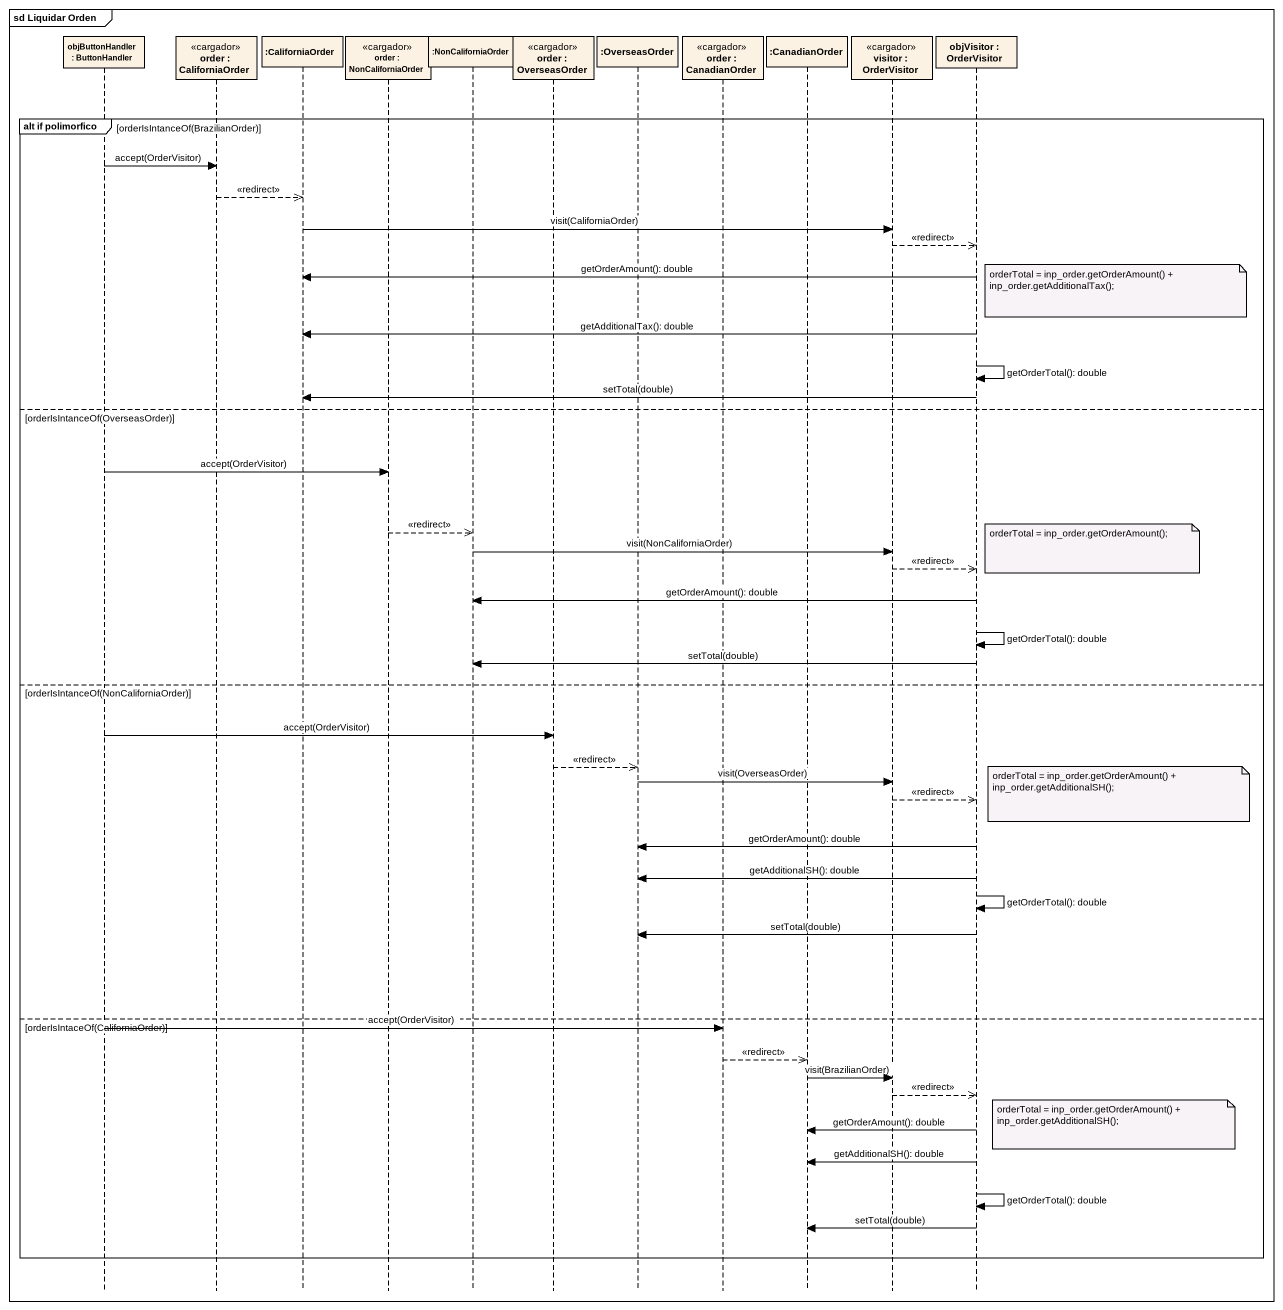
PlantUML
@startuml
mainframe sd Liquidar Orden
hide footbox
participant "objButtonHandler : ButtonHandler" as objButtonHandler
participant "order : CaliforniaOrder" as order <<cargador>>
participant ":CaliforniaOrder" as CaliforniaOrder
participant "order : NonCaliforniaOrder" as order_2 <<cargador>>
participant ":NonCaliforniaOrder" as NonCaliforniaOrder
participant "order : OverseasOrder" as order_3 <<cargador>>
participant ":OverseasOrder" as OverseasOrder
participant "order : CanadianOrder" as order_4 <<cargador>>
participant ":CanadianOrder" as CanadianOrder
participant "visitor : OrderVisitor" as visitor <<cargador>>
participant "objVisitor : OrderVisitor" as objVisitor

group alt if polimorfico [orderIsIntanceOf(BrazilianOrder)]
  objButtonHandler -> order : accept(OrderVisitor)
  order -->> CaliforniaOrder : <<redirect>>
  CaliforniaOrder -> visitor : visit(CaliforniaOrder)
  visitor -->> objVisitor : <<redirect>>
  objVisitor -> CaliforniaOrder : getOrderAmount(): double
  note right of objVisitor : orderTotal = inp_order.getOrderAmount() + inp_order.getAdditionalTax();
  objVisitor -> CaliforniaOrder : getAdditionalTax(): double
  objVisitor -> objVisitor : getOrderTotal(): double
  objVisitor -> CaliforniaOrder : setTotal(double)
else orderIsIntanceOf(OverseasOrder)
  objButtonHandler -> order_2 : accept(OrderVisitor)
  order_2 -->> NonCaliforniaOrder : <<redirect>>
  note right of objVisitor : orderTotal = inp_order.getOrderAmount();
  NonCaliforniaOrder -> visitor : visit(NonCaliforniaOrder)
  visitor -->> objVisitor : <<redirect>>
  objVisitor -> NonCaliforniaOrder : getOrderAmount(): double
  objVisitor -> objVisitor : getOrderTotal(): double
  objVisitor -> NonCaliforniaOrder : setTotal(double)
else orderIsIntanceOf(NonCaliforniaOrder)
  objButtonHandler -> order_3 : accept(OrderVisitor)
  order_3 -->> OverseasOrder : <<redirect>>
  OverseasOrder -> visitor : visit(OverseasOrder)
  note right of objVisitor : orderTotal = inp_order.getOrderAmount() + inp_order.getAdditionalSH();
  visitor -->> objVisitor : <<redirect>>
  objVisitor -> OverseasOrder : getOrderAmount(): double
  objVisitor -> OverseasOrder : getAdditionalSH(): double
  objVisitor -> objVisitor : getOrderTotal(): double
  objVisitor -> OverseasOrder : setTotal(double)
else orderIsIntaceOf(CaliforniaOrder)
  objButtonHandler -> order_4 : accept(OrderVisitor)
  order_4 -->> CanadianOrder : <<redirect>>
  CanadianOrder -> visitor : visit(BrazilianOrder)
  visitor -->> objVisitor : <<redirect>>
  note right of objVisitor : orderTotal = inp_order.getOrderAmount() + inp_order.getAdditionalSH();
  objVisitor -> CanadianOrder : getOrderAmount(): double
  objVisitor -> CanadianOrder : getAdditionalSH(): double
  objVisitor -> objVisitor : getOrderTotal(): double
  objVisitor -> CanadianOrder : setTotal(double)
end
@enduml
